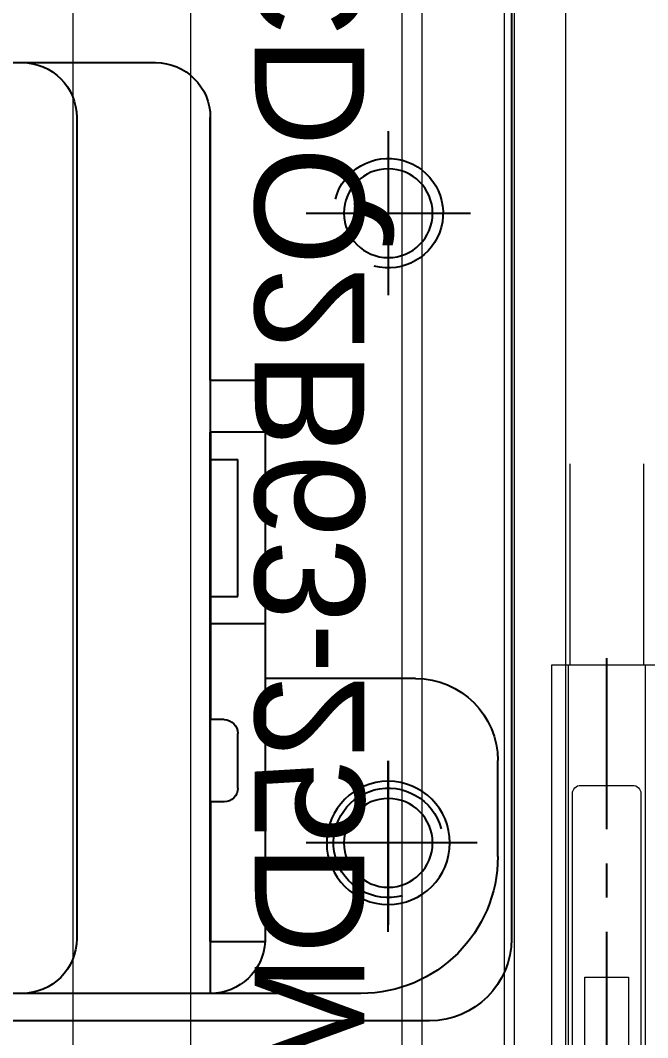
# Model space of a CAD drawing. Header units: inches. Extents: x 0 to 77285, y -118 to 40065.
# Drawn here: x 17110.13 to 17133.04, y 5613.77 to 5650.93 of the extents above; entities that cross this region are included whole.
import ezdxf
from ezdxf.enums import TextEntityAlignment as Align

# ---------------------------------------------------------------- set-up
doc = ezdxf.new("R2010")
doc.units = ezdxf.units.IN
doc.header["$LTSCALE"] = 5
doc.header["$MEASUREMENT"] = 0
doc.linetypes.add('CENTER', pattern=[2, 1.25, -0.25, 0.25, -0.25])
for name, color, linetype in [('11', 1, 'CENTER'), ('99', 181, 'Continuous'), ('BOM-T', 4, 'Continuous'), ('T', 3, 'Continuous'), ('Y', 60, 'Continuous')]:
    doc.layers.add(name, color=color, linetype=linetype)
doc.layers.add('88', color=35, linetype='Continuous', lineweight=5)
doc.styles.get("Standard").update_dxf_attribs({"font": 'arial.ttf'})

# ---------------------------------------------------------------- blocks, each defined once
blk = doc.blocks.new('A$C323c1dae')
for p, q in [((20.5, 0), (20.5, -71)), ((20.5, 0), (20.5, -71)), ((22.379, 0), (22.379, -71)), ((22.75, 0), (22.75, -71)), ((25.75, 0), (25.75, -71)), ((26.479, 0), (26.479, -71)), ((34.205, 0), (34.205, -71)), ((38.5, 0), (38.5, -71)), ((38.5, 0), (38.5, -71))]:
    blk.add_line(p, q)
blk.add_lwpolyline([(20.35, -25.65), (20.35, -33), (17.65, -33), (17.65, -25.65)])
for points in [[(20.7, -57.5, 0.414214), (21, -57.2), (21, -33), (17, -33), (17, -57.2, 0.414214), (17.3, -57.5)], [(20.1, -57.5, 0.414214), (20.4, -57.2), (20.4, -33), (17.6, -33), (17.6, -57.2, 0.414214), (17.9, -57.5)], [(19.95, -53.1, 0.414214), (20.25, -52.8), (20.25, -37.7, 0.414214), (19.95, -37.4), (18.05, -37.4, 0.414214), (17.75, -37.7), (17.75, -52.8, 0.414214), (18.05, -53.1)]]:
    blk.add_lwpolyline(points, format="xyb", close=True)
blk.add_lwpolyline([(19.8, -50.9), (19.8, -44.4), (18.2, -44.4), (18.2, -50.9)], close=True)
at = {"layer": '11'}
blk.add_line((19, -59), (19, -31.5), dxfattribs=at)
at = {"layer": 'BOM-T', "color": 4}
blk.add_text('CDQ2B63-25DMZ-A93L', height=4, rotation=270, dxfattribs=at).set_placement((29.852, -6), align=Align.MIDDLE_LEFT)
blk = doc.blocks.new('A$C8b1ceeae')
for p, q in [((-10, 0), (-10, -43)), ((-7, -46), (117, -46))]:
    blk.add_line(p, q)
for centre in [(-5.5, -16.5), (-5.5, -39.5)]:
    blk.add_circle(centre, 1.621)
blk.add_arc((-7, -43), 3, 180, 270)
at = {"layer": '11'}
for p, q in [((-5.5, -13.5), (-5.5, -19.5)), ((-2.5, -16.5), (-8.5, -16.5)), ((-5.5, -36.5), (-5.5, -42.5)), ((-8.5, -39.5), (-2.5, -39.5))]:
    blk.add_line(p, q, dxfattribs=at)
at = {"layer": 'T'}
for centre, start, end in [((-5.5, -16.5), 15, 285), ((-5.5, -39.5), 255, 165)]:
    blk.add_arc(centre, 2, start, end, dxfattribs=at)
blk = doc.blocks.new('A$C9c3b0687E')
for p, q in [((114.497, 28.5), (8.5, 28.5)), ((114.5, 28.5), (8.5, 28.5)), ((6.5, 16.9), (6.5, 26.5)), ((6.5, 26.5), (6.5, -5.5)), ((11.379, 26.5), (11.379, -3.5)), ((4.498, 16.9), (4.5, -3.6)), ((6.5, 16.9), (4.498, 16.9)), ((4.497, 15), (6.5, 15)), ((6.497, 15), (6.497, 4.5)), ((6.5, -3.6), (6.5, 15)), ((5.5, 9), (5.5, 14)), ((6.5, 14), (5.5, 14)), ((6.5, 9), (5.5, 9)), ((4.497, 8), (6.497, 8)), ((-1, 6.003), (4.499, 6.003)), ((5.997, 4.5), (6.497, 4.5)), ((5.497, 2), (5.497, 4)), ((-4, -0.5), (-4, 3.003)), ((5.997, 1.5), (6.497, 1.5)), ((6.497, 1.5), (6.497, -3.6)), ((6.5, -3.6), (4.5, -3.6)), ((1, -5.5), (6.5, -5.5)), ((6.497, -5.5), (114.497, -5.5)), ((6.5, -5.5), (114.5, -5.5))]:
    blk.add_line(p, q)
blk.add_circle((0, 0), 2.25)
for centre, radius, start, end in [((8.5, 26.5), 2, 90, 180), ((8.5, 26.5), 2, 90, 180), ((13.379, 26.5), 2, 90, 180), ((-1, 3.003), 3, 90, 180), ((5.997, 4), 0.5, 90, 180), ((5.997, 2), 0.5, 180, 270), ((1, -0.5), 5, 180, 270), ((6.497, -3.5), 2, 182.866, 270), ((13.379, -3.5), 2, 180, 270)]:
    blk.add_arc(centre, radius, start, end)
at = {"layer": '11'}
for p, q in [((0, -3.25), (0, 3.25)), ((-3.25, 0), (3.25, 0))]:
    blk.add_line(p, q, dxfattribs=at)
blk = doc.blocks.new('A$Cfb7daf4f')
at = {"layer": '99'}
blk.add_blockref('A$C9c3b0687E', (211.978, -97.5, 0), dxfattribs=at)
at = {"layer": 'Y'}
blk.add_blockref('A$C8b1ceeae', (217.478, -58, 0), dxfattribs=at)

msp = doc.modelspace()

# ---------------------------------------------------------------- block references
at = {"xscale": -1}
msp.add_blockref('A$Cfb7daf4f', (17335.54826047, 5718.38410828, 0.00000001), dxfattribs=at)
at = {"layer": '88', "xscale": -1}
msp.add_blockref('A$C323c1dae', (17150.54826047, 5660.38410828, 0.00000001), dxfattribs=at)

doc.saveas('drawing.dxf')
